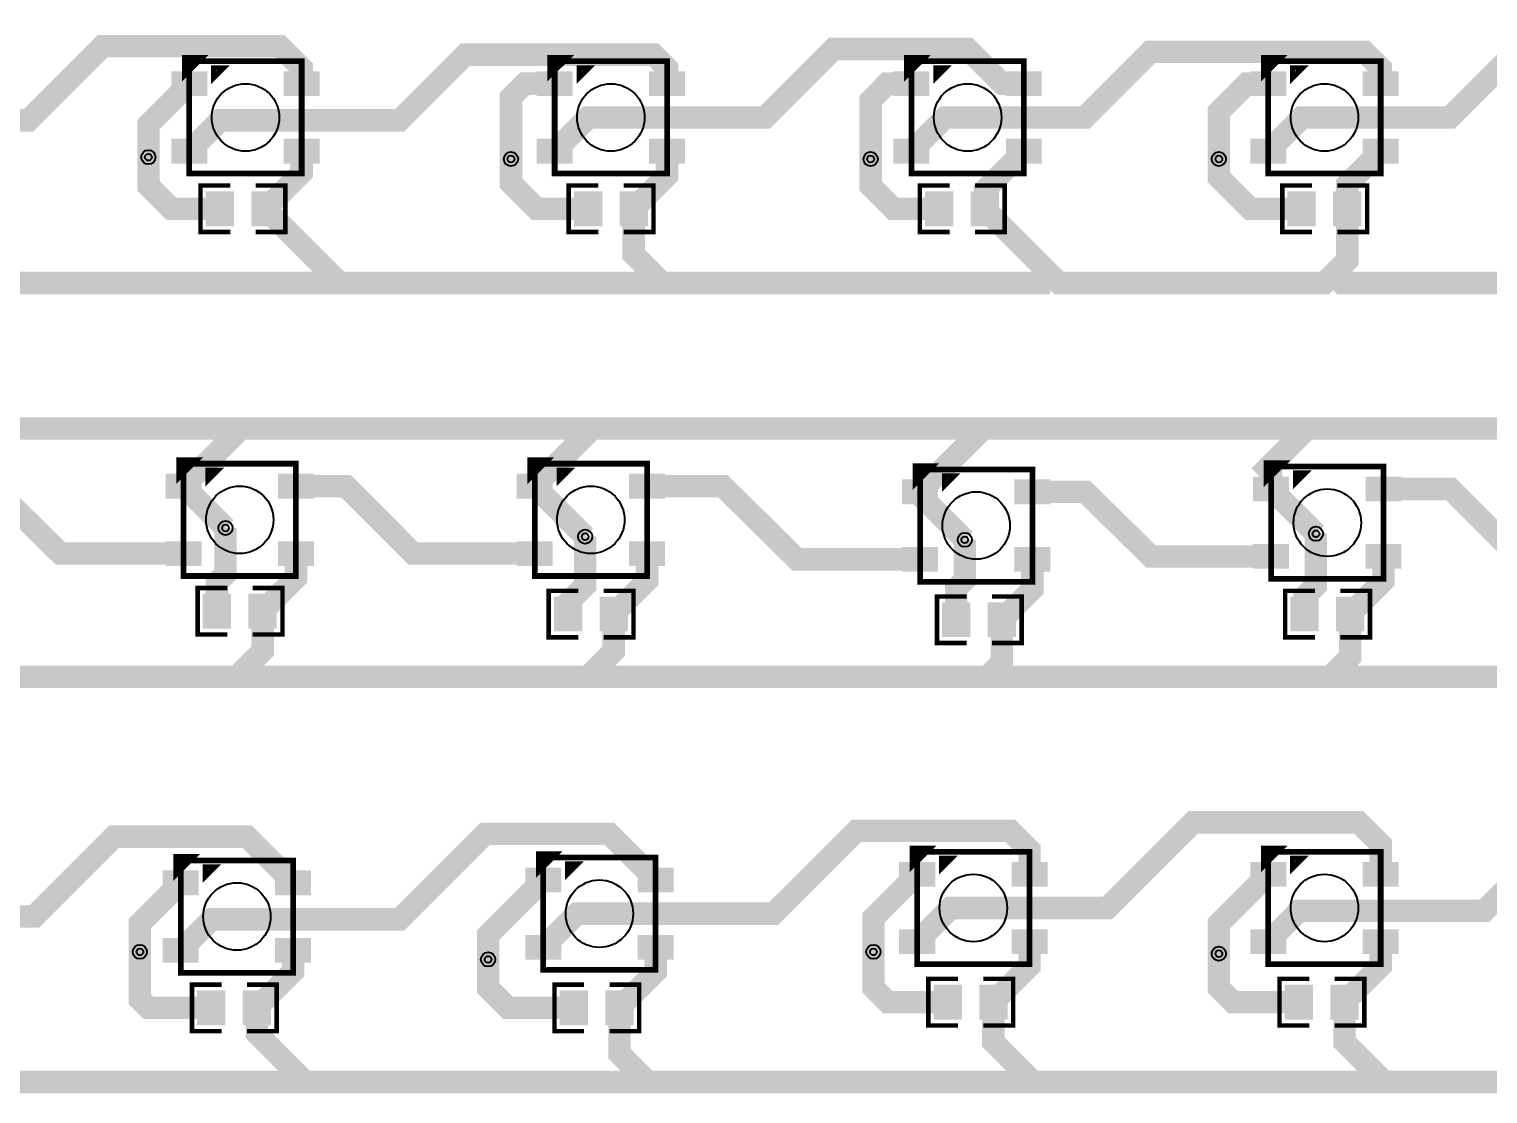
# Model space of a CAD drawing. Extents: x -5 to 8273, y -8273 to 5.
# Drawn here: x 4391 to 6946, y -3411 to -1545 of the extents above; entities that cross this region are included whole.
import ezdxf

# ---------------------------------------------------------------- set-up
doc = ezdxf.new("R2010")
doc.units = 9
for name, color, linetype, true_color in [('Hole', 7, 'Continuous', 0x222222), ('Multi-Layer', 7, 'Continuous', 0xc0c0c0), ('TopLayer', 7, 'Continuous', 0xff0000), ('TopPasteMaskLayer', 7, 'Continuous', 0x808080), ('TopSilkLayer', 7, 'Continuous', 0xffcc00), ('TopSolderMaskLayer', 7, 'Continuous', 0x800080)]:
    doc.layers.add(name, color=color, linetype=linetype, true_color=true_color)

msp = doc.modelspace()

# ---------------------------------------------------------------- hatches: boundary and pattern name
at = {"layer": 'TopLayer'}
for points in [[(4701.1, -1660.6), (4642, -1660.6), (4642, -1621.3), (4701.1, -1621.3)], [(4897.9, -1660.6), (4838.9, -1660.6), (4838.9, -1621.3), (4897.9, -1621.3)], [(5341.1, -1660.6), (5282, -1660.6), (5282, -1621.3), (5341.1, -1621.3)], [(5537.9, -1660.6), (5478.9, -1660.6), (5478.9, -1621.3), (5537.9, -1621.3)], [(5966.1, -1660.6), (5907, -1660.6), (5907, -1621.3), (5966.1, -1621.3)], [(6162.9, -1660.6), (6103.9, -1660.6), (6103.9, -1621.3), (6162.9, -1621.3)], [(6591.1, -1660.6), (6532, -1660.6), (6532, -1621.3), (6591.1, -1621.3)], [(6787.9, -1660.6), (6728.9, -1660.6), (6728.9, -1621.3), (6787.9, -1621.3)], [(4701.1, -1778.7), (4642, -1778.7), (4642, -1739.4), (4701.1, -1739.4)], [(4897.9, -1778.7), (4838.9, -1778.7), (4838.9, -1739.4), (4897.9, -1739.4)], [(5341.1, -1778.7), (5282, -1778.7), (5282, -1739.4), (5341.1, -1739.4)], [(5537.9, -1778.7), (5478.9, -1778.7), (5478.9, -1739.4), (5537.9, -1739.4)], [(5966.1, -1778.7), (5907, -1778.7), (5907, -1739.4), (5966.1, -1739.4)], [(6162.9, -1778.7), (6103.9, -1778.7), (6103.9, -1739.4), (6162.9, -1739.4)], [(6591.1, -1778.7), (6532, -1778.7), (6532, -1739.4), (6591.1, -1739.4)], [(6787.9, -1778.7), (6728.9, -1778.7), (6728.9, -1739.4), (6787.9, -1739.4)], [(4747.8, -1888.5), (4702.2, -1888.5), (4702.2, -1831.5), (4747.8, -1831.5)], [(4827.8, -1888.5), (4782.2, -1888.5), (4782.2, -1831.5), (4827.8, -1831.5)], [(5392.8, -1888.5), (5347.2, -1888.5), (5347.2, -1831.5), (5392.8, -1831.5)], [(5472.8, -1888.5), (5427.2, -1888.5), (5427.2, -1831.5), (5472.8, -1831.5)], [(6007.8, -1888.5), (5962.2, -1888.5), (5962.2, -1831.5), (6007.8, -1831.5)], [(6087.8, -1888.5), (6042.2, -1888.5), (6042.2, -1831.5), (6087.8, -1831.5)], [(6642.8, -1888.5), (6597.2, -1888.5), (6597.2, -1831.5), (6642.8, -1831.5)], [(6722.8, -1888.5), (6677.2, -1888.5), (6677.2, -1831.5), (6722.8, -1831.5)], [(4691.1, -2365.6), (4632, -2365.6), (4632, -2326.3), (4691.1, -2326.3)], [(4887.9, -2365.6), (4828.9, -2365.6), (4828.9, -2326.3), (4887.9, -2326.3)], [(5306.1, -2365.6), (5247, -2365.6), (5247, -2326.3), (5306.1, -2326.3)], [(5502.9, -2365.6), (5443.9, -2365.6), (5443.9, -2326.3), (5502.9, -2326.3)], [(5981.1, -2375.6), (5922, -2375.6), (5922, -2336.3), (5981.1, -2336.3)], [(6177.9, -2375.6), (6118.9, -2375.6), (6118.9, -2336.3), (6177.9, -2336.3)], [(6596.1, -2370.6), (6537, -2370.6), (6537, -2331.3), (6596.1, -2331.3)], [(6792.9, -2370.6), (6733.9, -2370.6), (6733.9, -2331.3), (6792.9, -2331.3)], [(4691.1, -2483.7), (4632, -2483.7), (4632, -2444.4), (4691.1, -2444.4)], [(4887.9, -2483.7), (4828.9, -2483.7), (4828.9, -2444.4), (4887.9, -2444.4)], [(5306.1, -2483.7), (5247, -2483.7), (5247, -2444.4), (5306.1, -2444.4)], [(5502.9, -2483.7), (5443.9, -2483.7), (5443.9, -2444.4), (5502.9, -2444.4)], [(6596.1, -2488.7), (6537, -2488.7), (6537, -2449.4), (6596.1, -2449.4)], [(6792.9, -2488.7), (6733.9, -2488.7), (6733.9, -2449.4), (6792.9, -2449.4)], [(5981.1, -2493.7), (5922, -2493.7), (5922, -2454.4), (5981.1, -2454.4)], [(6177.9, -2493.7), (6118.9, -2493.7), (6118.9, -2454.4), (6177.9, -2454.4)], [(4742.8, -2593.5), (4697.2, -2593.5), (4697.2, -2536.5), (4742.8, -2536.5)], [(4822.8, -2593.5), (4777.2, -2593.5), (4777.2, -2536.5), (4822.8, -2536.5)], [(5357.8, -2598.5), (5312.2, -2598.5), (5312.2, -2541.5), (5357.8, -2541.5)], [(5437.8, -2598.5), (5392.2, -2598.5), (5392.2, -2541.5), (5437.8, -2541.5)], [(6037.8, -2608.5), (5992.2, -2608.5), (5992.2, -2551.5), (6037.8, -2551.5)], [(6117.8, -2608.5), (6072.2, -2608.5), (6072.2, -2551.5), (6117.8, -2551.5)], [(6647.8, -2598.5), (6602.2, -2598.5), (6602.2, -2541.5), (6647.8, -2541.5)], [(6727.8, -2598.5), (6682.2, -2598.5), (6682.2, -2541.5), (6727.8, -2541.5)], [(5976.1, -3045.6), (5917, -3045.6), (5917, -3006.3), (5976.1, -3006.3)], [(6172.9, -3045.6), (6113.9, -3045.6), (6113.9, -3006.3), (6172.9, -3006.3)], [(6591.1, -3045.6), (6532, -3045.6), (6532, -3006.3), (6591.1, -3006.3)], [(6787.9, -3045.6), (6728.9, -3045.6), (6728.9, -3006.3), (6787.9, -3006.3)], [(4686.1, -3060.6), (4627, -3060.6), (4627, -3021.3), (4686.1, -3021.3)], [(4882.9, -3060.6), (4823.9, -3060.6), (4823.9, -3021.3), (4882.9, -3021.3)], [(5321.1, -3055.6), (5262, -3055.6), (5262, -3016.3), (5321.1, -3016.3)], [(5517.9, -3055.6), (5458.9, -3055.6), (5458.9, -3016.3), (5517.9, -3016.3)], [(4686.1, -3178.7), (4627, -3178.7), (4627, -3139.4), (4686.1, -3139.4)], [(4882.9, -3178.7), (4823.9, -3178.7), (4823.9, -3139.4), (4882.9, -3139.4)], [(5321.1, -3173.7), (5262, -3173.7), (5262, -3134.4), (5321.1, -3134.4)], [(5517.9, -3173.7), (5458.9, -3173.7), (5458.9, -3134.4), (5517.9, -3134.4)], [(5976.1, -3163.7), (5917, -3163.7), (5917, -3124.4), (5976.1, -3124.4)], [(6172.9, -3163.7), (6113.9, -3163.7), (6113.9, -3124.4), (6172.9, -3124.4)], [(6591.1, -3163.7), (6532, -3163.7), (6532, -3124.4), (6591.1, -3124.4)], [(6787.9, -3163.7), (6728.9, -3163.7), (6728.9, -3124.4), (6787.9, -3124.4)], [(4732.8, -3288.5), (4687.2, -3288.5), (4687.2, -3231.5), (4732.8, -3231.5)], [(4812.8, -3288.5), (4767.2, -3288.5), (4767.2, -3231.5), (4812.8, -3231.5)], [(5367.8, -3288.5), (5322.2, -3288.5), (5322.2, -3231.5), (5367.8, -3231.5)], [(5447.8, -3288.5), (5402.2, -3288.5), (5402.2, -3231.5), (5447.8, -3231.5)], [(6022.8, -3278.5), (5977.2, -3278.5), (5977.2, -3221.5), (6022.8, -3221.5)], [(6102.8, -3278.5), (6057.2, -3278.5), (6057.2, -3221.5), (6102.8, -3221.5)], [(6637.8, -3278.5), (6592.2, -3278.5), (6592.2, -3221.5), (6637.8, -3221.5)], [(6717.8, -3278.5), (6672.2, -3278.5), (6672.2, -3221.5), (6717.8, -3221.5)]]:
    msp.add_hatch(color=256, dxfattribs=at).paths.add_polyline_path(points)
at = {"layer": 'TopPasteMaskLayer'}
for points in [[(4701.1, -1660.6), (4642, -1660.6), (4642, -1621.3), (4701.1, -1621.3)], [(4897.9, -1660.6), (4838.9, -1660.6), (4838.9, -1621.3), (4897.9, -1621.3)], [(5341.1, -1660.6), (5282, -1660.6), (5282, -1621.3), (5341.1, -1621.3)], [(5537.9, -1660.6), (5478.9, -1660.6), (5478.9, -1621.3), (5537.9, -1621.3)], [(5966.1, -1660.6), (5907, -1660.6), (5907, -1621.3), (5966.1, -1621.3)], [(6162.9, -1660.6), (6103.9, -1660.6), (6103.9, -1621.3), (6162.9, -1621.3)], [(6591.1, -1660.6), (6532, -1660.6), (6532, -1621.3), (6591.1, -1621.3)], [(6787.9, -1660.6), (6728.9, -1660.6), (6728.9, -1621.3), (6787.9, -1621.3)], [(4701.1, -1778.7), (4642, -1778.7), (4642, -1739.4), (4701.1, -1739.4)], [(4897.9, -1778.7), (4838.9, -1778.7), (4838.9, -1739.4), (4897.9, -1739.4)], [(5341.1, -1778.7), (5282, -1778.7), (5282, -1739.4), (5341.1, -1739.4)], [(5537.9, -1778.7), (5478.9, -1778.7), (5478.9, -1739.4), (5537.9, -1739.4)], [(5966.1, -1778.7), (5907, -1778.7), (5907, -1739.4), (5966.1, -1739.4)], [(6162.9, -1778.7), (6103.9, -1778.7), (6103.9, -1739.4), (6162.9, -1739.4)], [(6591.1, -1778.7), (6532, -1778.7), (6532, -1739.4), (6591.1, -1739.4)], [(6787.9, -1778.7), (6728.9, -1778.7), (6728.9, -1739.4), (6787.9, -1739.4)], [(4747.8, -1888.5), (4702.2, -1888.5), (4702.2, -1831.5), (4747.8, -1831.5)], [(4827.8, -1888.5), (4782.2, -1888.5), (4782.2, -1831.5), (4827.8, -1831.5)], [(5392.8, -1888.5), (5347.2, -1888.5), (5347.2, -1831.5), (5392.8, -1831.5)], [(5472.8, -1888.5), (5427.2, -1888.5), (5427.2, -1831.5), (5472.8, -1831.5)], [(6007.8, -1888.5), (5962.2, -1888.5), (5962.2, -1831.5), (6007.8, -1831.5)], [(6087.8, -1888.5), (6042.2, -1888.5), (6042.2, -1831.5), (6087.8, -1831.5)], [(6642.8, -1888.5), (6597.2, -1888.5), (6597.2, -1831.5), (6642.8, -1831.5)], [(6722.8, -1888.5), (6677.2, -1888.5), (6677.2, -1831.5), (6722.8, -1831.5)], [(4691.1, -2365.6), (4632, -2365.6), (4632, -2326.3), (4691.1, -2326.3)], [(4887.9, -2365.6), (4828.9, -2365.6), (4828.9, -2326.3), (4887.9, -2326.3)], [(5306.1, -2365.6), (5247, -2365.6), (5247, -2326.3), (5306.1, -2326.3)], [(5502.9, -2365.6), (5443.9, -2365.6), (5443.9, -2326.3), (5502.9, -2326.3)], [(5981.1, -2375.6), (5922, -2375.6), (5922, -2336.3), (5981.1, -2336.3)], [(6177.9, -2375.6), (6118.9, -2375.6), (6118.9, -2336.3), (6177.9, -2336.3)], [(6596.1, -2370.6), (6537, -2370.6), (6537, -2331.3), (6596.1, -2331.3)], [(6792.9, -2370.6), (6733.9, -2370.6), (6733.9, -2331.3), (6792.9, -2331.3)], [(4691.1, -2483.7), (4632, -2483.7), (4632, -2444.4), (4691.1, -2444.4)], [(4887.9, -2483.7), (4828.9, -2483.7), (4828.9, -2444.4), (4887.9, -2444.4)], [(5306.1, -2483.7), (5247, -2483.7), (5247, -2444.4), (5306.1, -2444.4)], [(5502.9, -2483.7), (5443.9, -2483.7), (5443.9, -2444.4), (5502.9, -2444.4)], [(6596.1, -2488.7), (6537, -2488.7), (6537, -2449.4), (6596.1, -2449.4)], [(6792.9, -2488.7), (6733.9, -2488.7), (6733.9, -2449.4), (6792.9, -2449.4)], [(5981.1, -2493.7), (5922, -2493.7), (5922, -2454.4), (5981.1, -2454.4)], [(6177.9, -2493.7), (6118.9, -2493.7), (6118.9, -2454.4), (6177.9, -2454.4)], [(4742.8, -2593.5), (4697.2, -2593.5), (4697.2, -2536.5), (4742.8, -2536.5)], [(4822.8, -2593.5), (4777.2, -2593.5), (4777.2, -2536.5), (4822.8, -2536.5)], [(5357.8, -2598.5), (5312.2, -2598.5), (5312.2, -2541.5), (5357.8, -2541.5)], [(5437.8, -2598.5), (5392.2, -2598.5), (5392.2, -2541.5), (5437.8, -2541.5)], [(6037.8, -2608.5), (5992.2, -2608.5), (5992.2, -2551.5), (6037.8, -2551.5)], [(6117.8, -2608.5), (6072.2, -2608.5), (6072.2, -2551.5), (6117.8, -2551.5)], [(6647.8, -2598.5), (6602.2, -2598.5), (6602.2, -2541.5), (6647.8, -2541.5)], [(6727.8, -2598.5), (6682.2, -2598.5), (6682.2, -2541.5), (6727.8, -2541.5)], [(5976.1, -3045.6), (5917, -3045.6), (5917, -3006.3), (5976.1, -3006.3)], [(6172.9, -3045.6), (6113.9, -3045.6), (6113.9, -3006.3), (6172.9, -3006.3)], [(6591.1, -3045.6), (6532, -3045.6), (6532, -3006.3), (6591.1, -3006.3)], [(6787.9, -3045.6), (6728.9, -3045.6), (6728.9, -3006.3), (6787.9, -3006.3)], [(4686.1, -3060.6), (4627, -3060.6), (4627, -3021.3), (4686.1, -3021.3)], [(4882.9, -3060.6), (4823.9, -3060.6), (4823.9, -3021.3), (4882.9, -3021.3)], [(5321.1, -3055.6), (5262, -3055.6), (5262, -3016.3), (5321.1, -3016.3)], [(5517.9, -3055.6), (5458.9, -3055.6), (5458.9, -3016.3), (5517.9, -3016.3)], [(4686.1, -3178.7), (4627, -3178.7), (4627, -3139.4), (4686.1, -3139.4)], [(4882.9, -3178.7), (4823.9, -3178.7), (4823.9, -3139.4), (4882.9, -3139.4)], [(5321.1, -3173.7), (5262, -3173.7), (5262, -3134.4), (5321.1, -3134.4)], [(5517.9, -3173.7), (5458.9, -3173.7), (5458.9, -3134.4), (5517.9, -3134.4)], [(5976.1, -3163.7), (5917, -3163.7), (5917, -3124.4), (5976.1, -3124.4)], [(6172.9, -3163.7), (6113.9, -3163.7), (6113.9, -3124.4), (6172.9, -3124.4)], [(6591.1, -3163.7), (6532, -3163.7), (6532, -3124.4), (6591.1, -3124.4)], [(6787.9, -3163.7), (6728.9, -3163.7), (6728.9, -3124.4), (6787.9, -3124.4)], [(4732.8, -3288.5), (4687.2, -3288.5), (4687.2, -3231.5), (4732.8, -3231.5)], [(4812.8, -3288.5), (4767.2, -3288.5), (4767.2, -3231.5), (4812.8, -3231.5)], [(5367.8, -3288.5), (5322.2, -3288.5), (5322.2, -3231.5), (5367.8, -3231.5)], [(5447.8, -3288.5), (5402.2, -3288.5), (5402.2, -3231.5), (5447.8, -3231.5)], [(6022.8, -3278.5), (5977.2, -3278.5), (5977.2, -3221.5), (6022.8, -3221.5)], [(6102.8, -3278.5), (6057.2, -3278.5), (6057.2, -3221.5), (6102.8, -3221.5)], [(6637.8, -3278.5), (6592.2, -3278.5), (6592.2, -3221.5), (6637.8, -3221.5)], [(6717.8, -3278.5), (6672.2, -3278.5), (6672.2, -3221.5), (6717.8, -3221.5)]]:
    msp.add_hatch(color=256, dxfattribs=at).paths.add_polyline_path(points)
at = {"layer": 'TopSolderMaskLayer'}
for points in [[(4703.1, -1662.6), (4640, -1662.6), (4640, -1619.3), (4703.1, -1619.3)], [(4899.9, -1662.6), (4836.9, -1662.6), (4836.9, -1619.3), (4899.9, -1619.3)], [(5343.1, -1662.6), (5280, -1662.6), (5280, -1619.3), (5343.1, -1619.3)], [(5539.9, -1662.6), (5476.9, -1662.6), (5476.9, -1619.3), (5539.9, -1619.3)], [(5968.1, -1662.6), (5905, -1662.6), (5905, -1619.3), (5968.1, -1619.3)], [(6164.9, -1662.6), (6101.9, -1662.6), (6101.9, -1619.3), (6164.9, -1619.3)], [(6593.1, -1662.6), (6530, -1662.6), (6530, -1619.3), (6593.1, -1619.3)], [(6789.9, -1662.6), (6726.9, -1662.6), (6726.9, -1619.3), (6789.9, -1619.3)], [(4703.1, -1780.7), (4640, -1780.7), (4640, -1737.4), (4703.1, -1737.4)], [(4899.9, -1780.7), (4836.9, -1780.7), (4836.9, -1737.4), (4899.9, -1737.4)], [(5343.1, -1780.7), (5280, -1780.7), (5280, -1737.4), (5343.1, -1737.4)], [(5539.9, -1780.7), (5476.9, -1780.7), (5476.9, -1737.4), (5539.9, -1737.4)], [(5968.1, -1780.7), (5905, -1780.7), (5905, -1737.4), (5968.1, -1737.4)], [(6164.9, -1780.7), (6101.9, -1780.7), (6101.9, -1737.4), (6164.9, -1737.4)], [(6593.1, -1780.7), (6530, -1780.7), (6530, -1737.4), (6593.1, -1737.4)], [(6789.9, -1780.7), (6726.9, -1780.7), (6726.9, -1737.4), (6789.9, -1737.4)], [(4749.8, -1890.5), (4700.2, -1890.5), (4700.2, -1829.5), (4749.8, -1829.5)], [(4829.8, -1890.5), (4780.2, -1890.5), (4780.2, -1829.5), (4829.8, -1829.5)], [(5394.8, -1890.5), (5345.2, -1890.5), (5345.2, -1829.5), (5394.8, -1829.5)], [(5474.8, -1890.5), (5425.2, -1890.5), (5425.2, -1829.5), (5474.8, -1829.5)], [(6009.8, -1890.5), (5960.2, -1890.5), (5960.2, -1829.5), (6009.8, -1829.5)], [(6089.8, -1890.5), (6040.2, -1890.5), (6040.2, -1829.5), (6089.8, -1829.5)], [(6644.8, -1890.5), (6595.2, -1890.5), (6595.2, -1829.5), (6644.8, -1829.5)], [(6724.8, -1890.5), (6675.2, -1890.5), (6675.2, -1829.5), (6724.8, -1829.5)], [(4693.1, -2367.6), (4630, -2367.6), (4630, -2324.3), (4693.1, -2324.3)], [(4889.9, -2367.6), (4826.9, -2367.6), (4826.9, -2324.3), (4889.9, -2324.3)], [(5308.1, -2367.6), (5245, -2367.6), (5245, -2324.3), (5308.1, -2324.3)], [(5504.9, -2367.6), (5441.9, -2367.6), (5441.9, -2324.3), (5504.9, -2324.3)], [(5983.1, -2377.6), (5920, -2377.6), (5920, -2334.3), (5983.1, -2334.3)], [(6179.9, -2377.6), (6116.9, -2377.6), (6116.9, -2334.3), (6179.9, -2334.3)], [(6598.1, -2372.6), (6535, -2372.6), (6535, -2329.3), (6598.1, -2329.3)], [(6794.9, -2372.6), (6731.9, -2372.6), (6731.9, -2329.3), (6794.9, -2329.3)], [(4693.1, -2485.7), (4630, -2485.7), (4630, -2442.4), (4693.1, -2442.4)], [(4889.9, -2485.7), (4826.9, -2485.7), (4826.9, -2442.4), (4889.9, -2442.4)], [(5308.1, -2485.7), (5245, -2485.7), (5245, -2442.4), (5308.1, -2442.4)], [(5504.9, -2485.7), (5441.9, -2485.7), (5441.9, -2442.4), (5504.9, -2442.4)], [(5983.1, -2495.7), (5920, -2495.7), (5920, -2452.4), (5983.1, -2452.4)], [(6179.9, -2495.7), (6116.9, -2495.7), (6116.9, -2452.4), (6179.9, -2452.4)], [(6598.1, -2490.7), (6535, -2490.7), (6535, -2447.4), (6598.1, -2447.4)], [(6794.9, -2490.7), (6731.9, -2490.7), (6731.9, -2447.4), (6794.9, -2447.4)], [(4744.8, -2595.5), (4695.2, -2595.5), (4695.2, -2534.5), (4744.8, -2534.5)], [(4824.8, -2595.5), (4775.2, -2595.5), (4775.2, -2534.5), (4824.8, -2534.5)], [(5359.8, -2600.5), (5310.2, -2600.5), (5310.2, -2539.5), (5359.8, -2539.5)], [(5439.8, -2600.5), (5390.2, -2600.5), (5390.2, -2539.5), (5439.8, -2539.5)], [(6039.8, -2610.5), (5990.2, -2610.5), (5990.2, -2549.5), (6039.8, -2549.5)], [(6119.8, -2610.5), (6070.2, -2610.5), (6070.2, -2549.5), (6119.8, -2549.5)], [(6649.8, -2600.5), (6600.2, -2600.5), (6600.2, -2539.5), (6649.8, -2539.5)], [(6729.8, -2600.5), (6680.2, -2600.5), (6680.2, -2539.5), (6729.8, -2539.5)], [(5323.1, -3057.6), (5260, -3057.6), (5260, -3014.3), (5323.1, -3014.3)], [(5519.9, -3057.6), (5456.9, -3057.6), (5456.9, -3014.3), (5519.9, -3014.3)], [(5978.1, -3047.6), (5915, -3047.6), (5915, -3004.3), (5978.1, -3004.3)], [(6174.9, -3047.6), (6111.9, -3047.6), (6111.9, -3004.3), (6174.9, -3004.3)], [(6593.1, -3047.6), (6530, -3047.6), (6530, -3004.3), (6593.1, -3004.3)], [(6789.9, -3047.6), (6726.9, -3047.6), (6726.9, -3004.3), (6789.9, -3004.3)], [(4688.1, -3062.6), (4625, -3062.6), (4625, -3019.3), (4688.1, -3019.3)], [(4884.9, -3062.6), (4821.9, -3062.6), (4821.9, -3019.3), (4884.9, -3019.3)], [(4688.1, -3180.7), (4625, -3180.7), (4625, -3137.4), (4688.1, -3137.4)], [(4884.9, -3180.7), (4821.9, -3180.7), (4821.9, -3137.4), (4884.9, -3137.4)], [(5323.1, -3175.7), (5260, -3175.7), (5260, -3132.4), (5323.1, -3132.4)], [(5519.9, -3175.7), (5456.9, -3175.7), (5456.9, -3132.4), (5519.9, -3132.4)], [(5978.1, -3165.7), (5915, -3165.7), (5915, -3122.4), (5978.1, -3122.4)], [(6174.9, -3165.7), (6111.9, -3165.7), (6111.9, -3122.4), (6174.9, -3122.4)], [(6593.1, -3165.7), (6530, -3165.7), (6530, -3122.4), (6593.1, -3122.4)], [(6789.9, -3165.7), (6726.9, -3165.7), (6726.9, -3122.4), (6789.9, -3122.4)], [(4734.8, -3290.5), (4685.2, -3290.5), (4685.2, -3229.5), (4734.8, -3229.5)], [(4814.8, -3290.5), (4765.2, -3290.5), (4765.2, -3229.5), (4814.8, -3229.5)], [(5369.8, -3290.5), (5320.2, -3290.5), (5320.2, -3229.5), (5369.8, -3229.5)], [(5449.8, -3290.5), (5400.2, -3290.5), (5400.2, -3229.5), (5449.8, -3229.5)], [(6024.8, -3280.5), (5975.2, -3280.5), (5975.2, -3219.5), (6024.8, -3219.5)], [(6104.8, -3280.5), (6055.2, -3280.5), (6055.2, -3219.5), (6104.8, -3219.5)], [(6639.8, -3280.5), (6590.2, -3280.5), (6590.2, -3219.5), (6639.8, -3219.5)], [(6719.8, -3280.5), (6670.2, -3280.5), (6670.2, -3219.5), (6719.8, -3219.5)]]:
    msp.add_hatch(color=256, dxfattribs=at).paths.add_polyline_path(points)

# ---------------------------------------------------------------- linework, layer by layer
at = {"layer": 'Hole'}
for centre in [(4600, -1769.6), (5235, -1772.9), (5865, -1772.9), (6475, -1772.9), (4735, -2419.4), (6645, -2429.4), (5365, -2434.4), (6030, -2440), (4585, -3161.9), (5870, -3161.9), (6475, -3165.2), (5195, -3175.2)]:
    msp.add_circle(centre, 6, dxfattribs=at)
at = {"layer": 'Multi-Layer'}
for centre in [(4600, -1769.6), (5235, -1772.9), (5865, -1772.9), (6475, -1772.9), (4735, -2419.4), (5365, -2434.4), (6645, -2429.4), (6030, -2440), (4585, -3161.9), (5195, -3175.2), (5870, -3161.9), (6475, -3165.2)]:
    msp.add_circle(centre, 12.5, dxfattribs=at)
at = {"layer": 'TopLayer', "const_width": 39.4}
for points in [[(4868.4, -1640.9), (4868.4, -1613.4), (4830, -1575), (4520, -1575), (4390, -1705), (4095.6, -1705), (4041.6, -1759.1)], [(7403.4, -1645.9), (7403.4, -1633.4), (7335, -1565), (7015, -1565), (6880, -1700), (6620.6, -1700), (6561.6, -1759.1)], [(5508.4, -1640.9), (5508.4, -1613.4), (5485, -1590), (5155, -1590), (5040, -1705), (4725.6, -1705), (4671.6, -1759.1)], [(6133.4, -1640.9), (6096, -1640.9), (6035, -1580), (5800, -1580), (5680, -1700), (5370.6, -1700), (5311.6, -1759.1)], [(6758.4, -1640.9), (6758.4, -1613.4), (6730, -1585), (6355, -1585), (6240, -1700), (5995.6, -1700), (5936.6, -1759.1)], [(4600, -1769.6), (4600, -1712.5), (4671.6, -1640.9)], [(5311.6, -1640.9), (5259, -1640.9), (5235, -1665), (5235, -1772.9)], [(5936.6, -1640.9), (5894, -1640.9), (5865, -1670), (5865, -1772.9)], [(6561.6, -1640.9), (6524, -1640.9), (6475, -1690), (6475, -1772.9)], [(4725, -1860), (4640, -1860), (4600, -1820), (4600, -1769.6)], [(4805, -1860), (4868.4, -1796.6), (4868.4, -1759.1)], [(5235, -1772.9), (5235, -1815), (5280, -1860), (5370, -1860)], [(5450, -1860), (5508.4, -1801.6), (5508.4, -1759.1)], [(5865, -1772.9), (5865, -1820), (5905, -1860), (5985, -1860)], [(6133.4, -1759.1), (6065, -1827.5), (6065, -1860)], [(6475, -1772.9), (6475, -1805), (6530, -1860), (6620, -1860)], [(6758.4, -1759.1), (6700, -1817.5), (6700, -1860)], [(4974.7, -1990), (4215, -1990), (4170, -1945), (4170, -1860)], [(4974.7, -1990), (4935, -1990), (4805, -1860)], [(6180, -1990), (5500, -1990), (5450, -1940), (5450, -1860)], [(6700, -1860), (6700, -1950), (6660, -1990), (6195, -1990), (6065, -1860)], [(7345, -1865), (7345, -1970), (7325, -1990), (6690, -1990), (6675, -1975)], [(5500, -1990), (4974.7, -1990)], [(4762.5, -2245), (4137.5, -2245), (4036.6, -2345.9)], [(5377.5, -2245), (4762.5, -2245), (4661.6, -2345.9)], [(6062.5, -2245), (5377.5, -2245), (5276.6, -2345.9)], [(6630, -2245), (6062.5, -2245), (5951.6, -2355.9)], [(7245, -2245), (6630, -2245), (6560, -2315), (6566.6, -2321.6), (6566.6, -2350.9)], [(4233.4, -2345.9), (4326, -2345.9), (4446, -2464.1), (4661.6, -2464.1)], [(4735, -2419.4), (4735, -2419.4), (4661.6, -2345.9)], [(4858.4, -2345.9), (4946, -2345.9), (5064, -2464.1), (5276.6, -2464.1)], [(5365, -2434.4), (5365, -2434.4), (5276.6, -2345.9)], [(5473.4, -2345.9), (5606, -2345.9), (5736, -2474.1), (5951.6, -2474.1)], [(6030, -2440), (6030, -2440), (5951.6, -2361.6), (5951.6, -2355.9)], [(6148.4, -2355.9), (6241, -2355.9), (6356, -2469.1), (6566.6, -2469.1)], [(6645, -2429.4), (6645, -2429.4), (6566.6, -2350.9)], [(6763.4, -2350.9), (6881, -2350.9), (6994, -2464.1), (7196.6, -2464.1)], [(4720, -2565), (4720, -2515), (4735, -2500), (4735, -2419.4)], [(5335, -2570), (5335, -2550), (5365, -2520), (5365, -2434.4)], [(6015, -2580), (6015, -2525), (6030, -2510), (6030, -2440)], [(6625, -2570), (6625, -2540), (6645, -2520), (6645, -2429.4)], [(4800, -2565), (4858.4, -2506.6), (4858.4, -2464.1)], [(5415, -2570), (5473.4, -2511.6), (5473.4, -2464.1)], [(6705, -2570), (6763.4, -2511.6), (6763.4, -2469.1)], [(6095, -2580), (6148.4, -2526.6), (6148.4, -2474.1)], [(4130, -2680), (4755, -2680), (4800, -2635), (4800, -2565)], [(4755, -2680), (5370, -2680), (5415, -2635), (5415, -2570)], [(6070, -2680), (6670, -2680), (6705, -2645), (6705, -2570)], [(6670, -2680), (7300, -2680), (7340, -2640), (7340, -2570)], [(5370, -2680), (6070, -2680), (6095, -2655), (6095, -2580)], [(5488.4, -3035.9), (5407.5, -2955), (5190, -2955), (5040, -3105), (4710.6, -3105), (4656.6, -3159.1)], [(6143.4, -3025.9), (6143.4, -2983.4), (6110, -2950), (5840, -2950), (5695, -3095), (5350.6, -3095), (5291.6, -3154.1)], [(6758.4, -3025.9), (6758.4, -2973.4), (6720, -2935), (6430, -2935), (6280, -3085), (6005.6, -3085), (5946.6, -3144.1)], [(7398.4, -3020.9), (7317.5, -2940), (7090, -2940), (6940, -3090), (6615.6, -3090), (6561.6, -3144.1)], [(4853.4, -3040.9), (4772.5, -2960), (4540, -2960), (4400, -3100), (4095.6, -3100), (4036.6, -3159.1)], [(5870, -3161.9), (5870, -3102.5), (5946.6, -3025.9)], [(6475, -3165.2), (6475, -3112.5), (6561.6, -3025.9)], [(4585, -3161.9), (4585, -3112.5), (4656.6, -3040.9)], [(5195, -3175.2), (5195, -3132.5), (5291.6, -3035.9)], [(4710, -3260), (4600, -3260), (4585, -3245), (4585, -3161.9)], [(4790, -3260), (4853.4, -3196.6), (4853.4, -3159.1)], [(5425, -3260), (5488.4, -3196.6), (5488.4, -3154.1)], [(6000, -3250), (5895, -3250), (5870, -3225), (5870, -3161.9)], [(6080, -3250), (6143.4, -3186.6), (6143.4, -3144.1)], [(6695, -3250), (6758.4, -3186.6), (6758.4, -3144.1)], [(5345, -3260), (5230, -3260), (5195, -3225), (5195, -3175.2)], [(6615, -3250), (6500, -3250), (6475, -3225), (6475, -3165.2)], [(4875, -3390), (4225, -3390), (4165, -3330), (4165, -3260)], [(5475, -3390), (4875, -3390), (4790, -3305), (4790, -3260)], [(6150, -3390), (5475, -3390), (5425, -3340), (5425, -3260)], [(6765, -3390), (6150, -3390), (6080, -3320), (6080, -3250)], [(7335, -3240), (7335, -3330), (7275, -3390), (6765, -3390), (6695, -3320), (6695, -3250)]]:
    msp.add_lwpolyline(points, dxfattribs=at)
at = {"layer": 'TopSilkLayer', "const_width": 10}
for points in [[(4663.7, -1625.2), (4663.7, -1595.7), (4693.3, -1595.7), (4663.7, -1625.2)], [(4868.4, -1798.4), (4671.6, -1798.4), (4671.6, -1601.6), (4868.4, -1601.6), (4868.4, -1798.4)], [(4714.9, -1629.1), (4714.9, -1613.4), (4730.7, -1613.4), (4714.9, -1629.1)], [(5303.7, -1625.2), (5303.7, -1595.7), (5333.3, -1595.7), (5303.7, -1625.2)], [(5508.4, -1798.4), (5311.6, -1798.4), (5311.6, -1601.6), (5508.4, -1601.6), (5508.4, -1798.4)], [(5354.9, -1629.1), (5354.9, -1613.4), (5370.7, -1613.4), (5354.9, -1629.1)], [(5928.7, -1625.2), (5928.7, -1595.7), (5958.3, -1595.7), (5928.7, -1625.2)], [(6133.4, -1798.4), (5936.6, -1798.4), (5936.6, -1601.6), (6133.4, -1601.6), (6133.4, -1798.4)], [(5979.9, -1629.1), (5979.9, -1613.4), (5995.7, -1613.4), (5979.9, -1629.1)], [(6553.7, -1625.2), (6553.7, -1595.7), (6583.3, -1595.7), (6553.7, -1625.2)], [(6758.4, -1798.4), (6561.6, -1798.4), (6561.6, -1601.6), (6758.4, -1601.6), (6758.4, -1798.4)], [(6604.9, -1629.1), (6604.9, -1613.4), (6620.7, -1613.4), (6604.9, -1629.1)], [(4653.7, -2330.2), (4653.7, -2300.7), (4683.3, -2300.7), (4653.7, -2330.2)], [(5268.7, -2330.2), (5268.7, -2300.7), (5298.3, -2300.7), (5268.7, -2330.2)], [(4858.4, -2503.4), (4661.6, -2503.4), (4661.6, -2306.6), (4858.4, -2306.6), (4858.4, -2503.4)], [(4704.9, -2334.1), (4704.9, -2318.4), (4720.7, -2318.4), (4704.9, -2334.1)], [(5473.4, -2503.4), (5276.6, -2503.4), (5276.6, -2306.6), (5473.4, -2306.6), (5473.4, -2503.4)], [(5319.9, -2334.1), (5319.9, -2318.4), (5335.7, -2318.4), (5319.9, -2334.1)], [(5943.7, -2340.2), (5943.7, -2310.7), (5973.3, -2310.7), (5943.7, -2340.2)], [(6148.4, -2513.4), (5951.6, -2513.4), (5951.6, -2316.6), (6148.4, -2316.6), (6148.4, -2513.4)], [(5994.9, -2344.1), (5994.9, -2328.4), (6010.7, -2328.4), (5994.9, -2344.1)], [(6558.7, -2335.2), (6558.7, -2305.7), (6588.3, -2305.7), (6558.7, -2335.2)], [(6763.4, -2508.4), (6566.6, -2508.4), (6566.6, -2311.6), (6763.4, -2311.6), (6763.4, -2508.4)], [(6609.9, -2339.1), (6609.9, -2323.4), (6625.7, -2323.4), (6609.9, -2339.1)], [(5283.7, -3020.2), (5283.7, -2990.7), (5313.3, -2990.7), (5283.7, -3020.2)], [(5938.7, -3010.2), (5938.7, -2980.7), (5968.3, -2980.7), (5938.7, -3010.2)], [(6143.4, -3183.4), (5946.6, -3183.4), (5946.6, -2986.6), (6143.4, -2986.6), (6143.4, -3183.4)], [(6553.7, -3010.2), (6553.7, -2980.7), (6583.3, -2980.7), (6553.7, -3010.2)], [(6758.4, -3183.4), (6561.6, -3183.4), (6561.6, -2986.6), (6758.4, -2986.6), (6758.4, -3183.4)], [(4648.7, -3025.2), (4648.7, -2995.7), (4678.3, -2995.7), (4648.7, -3025.2)], [(4853.4, -3198.4), (4656.6, -3198.4), (4656.6, -3001.6), (4853.4, -3001.6), (4853.4, -3198.4)], [(4699.9, -3029.1), (4699.9, -3013.4), (4715.7, -3013.4), (4699.9, -3029.1)], [(5488.4, -3193.4), (5291.6, -3193.4), (5291.6, -2996.6), (5488.4, -2996.6), (5488.4, -3193.4)], [(5334.9, -3024.1), (5334.9, -3008.4), (5350.7, -3008.4), (5334.9, -3024.1)], [(5989.9, -3014.1), (5989.9, -2998.4), (6005.7, -2998.4), (5989.9, -3014.1)], [(6604.9, -3014.1), (6604.9, -2998.4), (6620.7, -2998.4), (6604.9, -3014.1)]]:
    msp.add_lwpolyline(points, close=True, dxfattribs=at)
at = {"layer": 'TopSilkLayer', "const_width": 7.87}
for points in [[(4743.2, -1819.3), (4691.2, -1819.3), (4691.2, -1900.8), (4743.2, -1900.8)], [(4787.7, -1819.3), (4839.7, -1819.3), (4839.7, -1900.8), (4787.7, -1900.8)], [(5388.2, -1819.3), (5336.2, -1819.3), (5336.2, -1900.8), (5388.2, -1900.8)], [(5432.7, -1819.3), (5484.7, -1819.3), (5484.7, -1900.8), (5432.7, -1900.8)], [(6003.2, -1819.3), (5951.2, -1819.3), (5951.2, -1900.8), (6003.2, -1900.8)], [(6047.7, -1819.3), (6099.7, -1819.3), (6099.7, -1900.8), (6047.7, -1900.8)], [(6638.2, -1819.3), (6586.2, -1819.3), (6586.2, -1900.8), (6638.2, -1900.8)], [(6682.7, -1819.3), (6734.7, -1819.3), (6734.7, -1900.8), (6682.7, -1900.8)], [(4738.2, -2524.3), (4686.2, -2524.3), (4686.2, -2605.8), (4738.2, -2605.8)], [(4782.7, -2524.3), (4834.7, -2524.3), (4834.7, -2605.8), (4782.7, -2605.8)], [(5353.2, -2529.3), (5301.2, -2529.3), (5301.2, -2610.8), (5353.2, -2610.8)], [(5397.7, -2529.3), (5449.7, -2529.3), (5449.7, -2610.8), (5397.7, -2610.8)], [(6643.2, -2529.3), (6591.2, -2529.3), (6591.2, -2610.8), (6643.2, -2610.8)], [(6687.7, -2529.3), (6739.7, -2529.3), (6739.7, -2610.8), (6687.7, -2610.8)], [(6033.2, -2539.3), (5981.2, -2539.3), (5981.2, -2620.8), (6033.2, -2620.8)], [(6077.7, -2539.3), (6129.7, -2539.3), (6129.7, -2620.8), (6077.7, -2620.8)], [(4728.2, -3219.3), (4676.2, -3219.3), (4676.2, -3300.8), (4728.2, -3300.8)], [(4772.7, -3219.3), (4824.7, -3219.3), (4824.7, -3300.8), (4772.7, -3300.8)], [(5363.2, -3219.3), (5311.2, -3219.3), (5311.2, -3300.8), (5363.2, -3300.8)], [(5407.7, -3219.3), (5459.7, -3219.3), (5459.7, -3300.8), (5407.7, -3300.8)], [(6018.2, -3209.3), (5966.2, -3209.3), (5966.2, -3290.8), (6018.2, -3290.8)], [(6062.7, -3209.3), (6114.7, -3209.3), (6114.7, -3290.8), (6062.7, -3290.8)], [(6633.2, -3209.3), (6581.2, -3209.3), (6581.2, -3290.8), (6633.2, -3290.8)], [(6677.7, -3209.3), (6729.7, -3209.3), (6729.7, -3290.8), (6677.7, -3290.8)]]:
    msp.add_lwpolyline(points, dxfattribs=at)
at = {"layer": 'TopSilkLayer'}
for centre in [(4770, -1700), (5410, -1700), (6035, -1700), (6660, -1700), (4760, -2405), (5375, -2405), (6050, -2415), (6665, -2410), (5390, -3095), (6045, -3085), (6660, -3085), (4755, -3100)]:
    msp.add_circle(centre, 59.1, dxfattribs=at)

doc.saveas('drawing.dxf')
